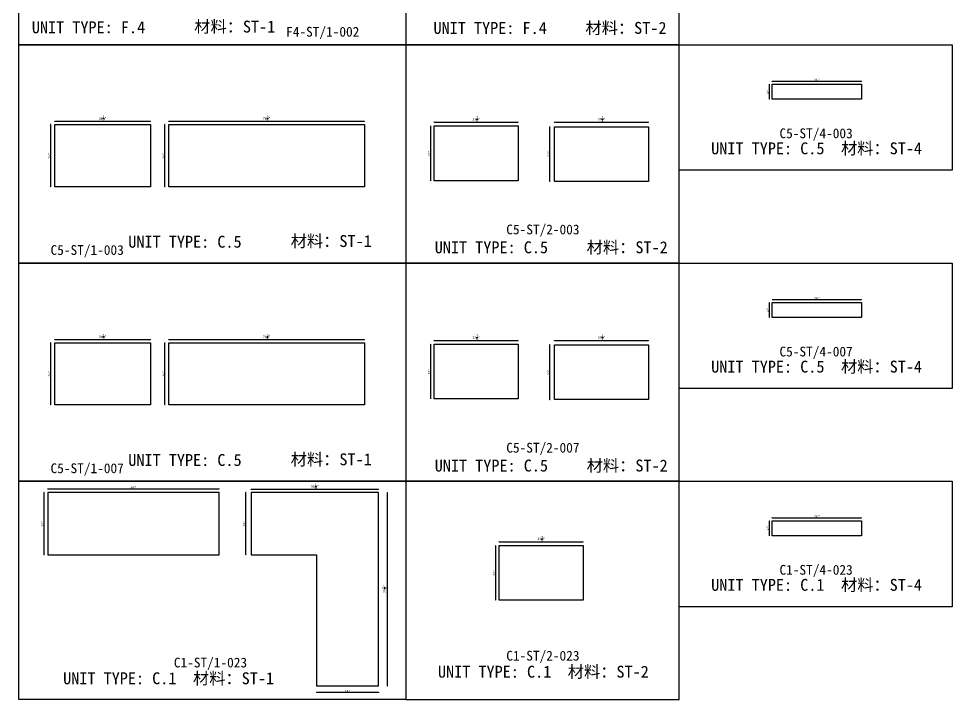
# Model space of a CAD drawing. Header units: millimetres. Extents: x -46966 to 138077, y -48408 to 2116.
# Drawn here: x 79067 to 88608, y -11649 to -4727 of the extents above; entities that cross this region are included whole.
import ezdxf
from ezdxf.enums import TextEntityAlignment as Align

# ---------------------------------------------------------------- set-up
doc = ezdxf.new("R2010")
doc.units = ezdxf.units.MM
doc.layers.add('PART_NUMBER', color=3, linetype='Continuous')
doc.styles.add('样式 1', font='')
doc.styles.get('样式 1').set_extended_font_data('NSimSun')
doc.dimstyles.new('副本 ISO-25', dxfattribs={"dimtxt": 25, "dimasz": 10, "dimexe": 1.5, "dimexo": 0.5, "dimtad": 1, "dimlfac": 0.03937, "dimlunit": 5, "dimtxsty": '样式 1', "dimblk": 'ARCHTICK', "dimcen": 2.5, "dimclrd": 256, "dimclrt": 1, "dimazin": 3, "dimtfac": 1, "dimtmove": 0, "dimatfit": 3, "dimfxlon": 1})

# ---------------------------------------------------------------- blocks, each defined once
blk = doc.blocks.new('_ArchTick')
at = {"color": 0, "linetype": 'ByBlock', "const_width": 0.15}
blk.add_lwpolyline([(-0.5, -0.5), (0.5, 0.5)], dxfattribs=at)
blk = doc.blocks.new('*D1129')
at = {"color": 0, "lineweight": -2, "transparency": 16777216}
for p, q in [((79436.9, -5776.8), (79436.9, -5774.3)), ((80414.8, -5776.8), (80414.8, -5774.3))]:
    blk.add_line(p, q, dxfattribs=at)
at = {"lineweight": -2, "transparency": 16777216}
blk.add_line((79436.9, -5775.8), (80414.8, -5775.8), dxfattribs=at)
at = {"layer": 'Defpoints', "color": 0, "transparency": 16777216}
for p in [(79436.9, -5808.5), (80414.8, -5775.8), (80414.8, -5808.5)]:
    blk.add_point(p, dxfattribs=at)
at = {"lineweight": -2, "transparency": 16777216, "xscale": 10, "yscale": 10, "zscale": 10, "rotation": 180}
blk.add_blockref('_ArchTick', (79436.9, -5775.8), dxfattribs=at)
at = {"lineweight": -2, "transparency": 16777216, "xscale": 10, "yscale": 10, "zscale": 10}
blk.add_blockref('_ArchTick', (80414.8, -5775.8), dxfattribs=at)
at = {"color": 1, "transparency": 16777216, "insert": (79925.9, -5746.8), "char_height": 25, "attachment_point": 5, "style": '样式 1'}
blk.add_mtext('\\A1;38{\\H1x;\\S1/2;}"', dxfattribs=at)
blk = doc.blocks.new('*D1130')
at = {"color": 0, "lineweight": -2, "transparency": 16777216}
for p, q in [((79395, -5808.5), (79392.5, -5808.5)), ((79395, -6443.5), (79392.5, -6443.5))]:
    blk.add_line(p, q, dxfattribs=at)
at = {"lineweight": -2, "transparency": 16777216}
blk.add_line((79394, -5808.5), (79394, -6443.5), dxfattribs=at)
at = {"layer": 'Defpoints', "color": 0, "transparency": 16777216}
for p in [(79436.9, -5808.5), (79394, -6443.5), (79436.9, -6443.5)]:
    blk.add_point(p, dxfattribs=at)
at = {"lineweight": -2, "transparency": 16777216, "xscale": 10, "yscale": 10, "zscale": 10}
for p, rotation in [((79394, -5808.5), 90), ((79394, -6443.5), 270)]:
    blk.add_blockref('_ArchTick', p, dxfattribs=dict(at, rotation=rotation))
at = {"color": 1, "transparency": 16777216, "insert": (79380.8, -6126), "char_height": 25, "attachment_point": 5, "rotation": 90, "style": '样式 1'}
blk.add_mtext('\\A1;25"', dxfattribs=at)
blk = doc.blocks.new('*D1131')
at = {"color": 0, "lineweight": -2, "transparency": 16777216}
for p, q in [((80601.6, -5776.8), (80601.6, -5774.3)), ((82601.8, -5776.8), (82601.8, -5774.3))]:
    blk.add_line(p, q, dxfattribs=at)
at = {"lineweight": -2, "transparency": 16777216}
blk.add_line((80601.6, -5775.8), (82601.8, -5775.8), dxfattribs=at)
at = {"layer": 'Defpoints', "color": 0, "transparency": 16777216}
for p in [(80601.6, -5808.5), (82601.8, -5775.8), (82601.8, -5808.5)]:
    blk.add_point(p, dxfattribs=at)
at = {"lineweight": -2, "transparency": 16777216, "xscale": 10, "yscale": 10, "zscale": 10, "rotation": 180}
blk.add_blockref('_ArchTick', (80601.6, -5775.8), dxfattribs=at)
at = {"lineweight": -2, "transparency": 16777216, "xscale": 10, "yscale": 10, "zscale": 10}
blk.add_blockref('_ArchTick', (82601.8, -5775.8), dxfattribs=at)
at = {"color": 1, "transparency": 16777216, "insert": (81601.7, -5746.7), "char_height": 25, "attachment_point": 5, "style": '样式 1'}
blk.add_mtext('\\A1;78{\\H1x;\\S3/4;}"', dxfattribs=at)
blk = doc.blocks.new('*D1132')
at = {"color": 0, "lineweight": -2, "transparency": 16777216}
for p, q in [((80563.2, -5808.5), (80560.7, -5808.5)), ((80563.2, -6443.5), (80560.7, -6443.5))]:
    blk.add_line(p, q, dxfattribs=at)
at = {"lineweight": -2, "transparency": 16777216}
blk.add_line((80562.2, -6443.5), (80562.2, -5808.5), dxfattribs=at)
at = {"layer": 'Defpoints', "color": 0, "transparency": 16777216}
for p in [(80562.2, -5808.5), (80601.6, -5808.5), (80601.6, -6443.5)]:
    blk.add_point(p, dxfattribs=at)
at = {"lineweight": -2, "transparency": 16777216, "xscale": 10, "yscale": 10, "zscale": 10}
for p, rotation in [((80562.2, -5808.5), 90), ((80562.2, -6443.5), 270)]:
    blk.add_blockref('_ArchTick', p, dxfattribs=dict(at, rotation=rotation))
at = {"color": 1, "transparency": 16777216, "insert": (80549.1, -6126), "char_height": 25, "attachment_point": 5, "rotation": 90, "style": '样式 1'}
blk.add_mtext('\\A1;25"', dxfattribs=at)
blk = doc.blocks.new('*D1133')
at = {"color": 0, "lineweight": -2, "transparency": 16777216}
for p, q in [((83312.1, -5784.8), (83312.1, -5782.3)), ((84172.6, -5784.8), (84172.6, -5782.3))]:
    blk.add_line(p, q, dxfattribs=at)
at = {"lineweight": -2, "transparency": 16777216}
blk.add_line((83312.1, -5783.8), (84172.6, -5783.8), dxfattribs=at)
at = {"layer": 'Defpoints', "color": 0, "transparency": 16777216}
for p in [(84172.6, -5783.8), (83312.1, -5823.3), (84172.6, -5823.3)]:
    blk.add_point(p, dxfattribs=at)
at = {"lineweight": -2, "transparency": 16777216, "xscale": 10, "yscale": 10, "zscale": 10, "rotation": 180}
blk.add_blockref('_ArchTick', (83312.1, -5783.8), dxfattribs=at)
at = {"lineweight": -2, "transparency": 16777216, "xscale": 10, "yscale": 10, "zscale": 10}
blk.add_blockref('_ArchTick', (84172.6, -5783.8), dxfattribs=at)
at = {"color": 1, "transparency": 16777216, "insert": (83742.4, -5754.7), "char_height": 25, "attachment_point": 5, "style": '样式 1'}
blk.add_mtext('\\A1;33{\\H1x;\\S7/8;}"', dxfattribs=at)
blk = doc.blocks.new('*D1134')
at = {"color": 0, "lineweight": -2, "transparency": 16777216}
for p, q in [((83276.5, -5823.3), (83274, -5823.3)), ((83276.5, -6382.1), (83274, -6382.1))]:
    blk.add_line(p, q, dxfattribs=at)
at = {"lineweight": -2, "transparency": 16777216}
blk.add_line((83275.5, -5823.3), (83275.5, -6382.1), dxfattribs=at)
at = {"layer": 'Defpoints', "color": 0, "transparency": 16777216}
for p in [(83312.1, -5823.3), (83275.5, -6382.1), (83312.1, -6382.1)]:
    blk.add_point(p, dxfattribs=at)
at = {"lineweight": -2, "transparency": 16777216, "xscale": 10, "yscale": 10, "zscale": 10}
for p, rotation in [((83275.5, -5823.3), 90), ((83275.5, -6382.1), 270)]:
    blk.add_blockref('_ArchTick', p, dxfattribs=dict(at, rotation=rotation))
at = {"color": 1, "transparency": 16777216, "insert": (83262.4, -6102.7), "char_height": 25, "attachment_point": 5, "rotation": 90, "style": '样式 1'}
blk.add_mtext('\\A1;22"', dxfattribs=at)
blk = doc.blocks.new('*D1135')
at = {"color": 0, "lineweight": -2, "transparency": 16777216}
for p, q in [((84543.9, -5784.8), (84543.9, -5782.3)), ((85502.8, -5784.8), (85502.8, -5782.3))]:
    blk.add_line(p, q, dxfattribs=at)
at = {"lineweight": -2, "transparency": 16777216}
blk.add_line((84543.9, -5783.8), (85502.8, -5783.8), dxfattribs=at)
at = {"layer": 'Defpoints', "color": 0, "transparency": 16777216}
for p in [(85502.8, -5783.8), (84543.9, -5830.7), (85502.8, -5830.7)]:
    blk.add_point(p, dxfattribs=at)
at = {"lineweight": -2, "transparency": 16777216, "xscale": 10, "yscale": 10, "zscale": 10, "rotation": 180}
blk.add_blockref('_ArchTick', (84543.9, -5783.8), dxfattribs=at)
at = {"lineweight": -2, "transparency": 16777216, "xscale": 10, "yscale": 10, "zscale": 10}
blk.add_blockref('_ArchTick', (85502.8, -5783.8), dxfattribs=at)
at = {"color": 1, "transparency": 16777216, "insert": (85023.4, -5754.7), "char_height": 25, "attachment_point": 5, "style": '样式 1'}
blk.add_mtext('\\A1;37{\\H1x;\\S3/4;}"', dxfattribs=at)
blk = doc.blocks.new('*D1136')
at = {"color": 0, "lineweight": -2, "transparency": 16777216}
for p, q in [((84496.8, -5830.7), (84494.3, -5830.7)), ((84496.8, -6389.5), (84494.3, -6389.5))]:
    blk.add_line(p, q, dxfattribs=at)
at = {"lineweight": -2, "transparency": 16777216}
blk.add_line((84495.8, -6389.5), (84495.8, -5830.7), dxfattribs=at)
at = {"layer": 'Defpoints', "color": 0, "transparency": 16777216}
for p in [(84495.8, -5830.7), (84543.9, -5830.7), (84543.9, -6389.5)]:
    blk.add_point(p, dxfattribs=at)
at = {"lineweight": -2, "transparency": 16777216, "xscale": 10, "yscale": 10, "zscale": 10}
for p, rotation in [((84495.8, -5830.7), 90), ((84495.8, -6389.5), 270)]:
    blk.add_blockref('_ArchTick', p, dxfattribs=dict(at, rotation=rotation))
at = {"color": 1, "transparency": 16777216, "insert": (84482.7, -6110.1), "char_height": 25, "attachment_point": 5, "rotation": 90, "style": '样式 1'}
blk.add_mtext('\\A1;22"', dxfattribs=at)
blk = doc.blocks.new('*D1137')
at = {"color": 0, "lineweight": -2, "transparency": 16777216}
for p, q in [((86765.4, -5367.5), (86765.4, -5365)), ((87679.8, -5367.5), (87679.8, -5365))]:
    blk.add_line(p, q, dxfattribs=at)
at = {"lineweight": -2, "transparency": 16777216}
blk.add_line((86765.4, -5366.5), (87679.8, -5366.5), dxfattribs=at)
at = {"layer": 'Defpoints', "color": 0, "transparency": 16777216}
for p in [(86765.4, -5397.3), (87679.8, -5366.5), (87679.8, -5397.3)]:
    blk.add_point(p, dxfattribs=at)
at = {"lineweight": -2, "transparency": 16777216, "xscale": 10, "yscale": 10, "zscale": 10, "rotation": 180}
blk.add_blockref('_ArchTick', (86765.4, -5366.5), dxfattribs=at)
at = {"lineweight": -2, "transparency": 16777216, "xscale": 10, "yscale": 10, "zscale": 10}
blk.add_blockref('_ArchTick', (87679.8, -5366.5), dxfattribs=at)
at = {"color": 1, "transparency": 16777216, "insert": (87222.6, -5353.4), "char_height": 25, "attachment_point": 5, "style": '样式 1'}
blk.add_mtext('\\A1;36"', dxfattribs=at)
blk = doc.blocks.new('*D1561')
at = {"color": 0, "lineweight": -2, "transparency": 16777216}
for p, q in [((86740.6, -5397.3), (86738.1, -5397.3)), ((86740.6, -5549.7), (86738.1, -5549.7))]:
    blk.add_line(p, q, dxfattribs=at)
at = {"lineweight": -2, "transparency": 16777216}
blk.add_line((86739.6, -5549.7), (86739.6, -5397.3), dxfattribs=at)
at = {"layer": 'Defpoints', "color": 0, "transparency": 16777216}
for p in [(86739.6, -5397.3), (86765.4, -5397.3), (86765.4, -5549.7)]:
    blk.add_point(p, dxfattribs=at)
at = {"lineweight": -2, "transparency": 16777216, "xscale": 10, "yscale": 10, "zscale": 10}
for p, rotation in [((86739.6, -5397.3), 90), ((86739.6, -5549.7), 270)]:
    blk.add_blockref('_ArchTick', p, dxfattribs=dict(at, rotation=rotation))
at = {"color": 1, "transparency": 16777216, "insert": (86726.4, -5473.5), "char_height": 25, "attachment_point": 5, "rotation": 90, "style": '样式 1'}
blk.add_mtext('\\A1;6"', dxfattribs=at)
blk = doc.blocks.new('*D1562')
at = {"color": 0, "lineweight": -2, "transparency": 16777216}
for p, q in [((79436.9, -8006.4), (79436.9, -8003.9)), ((80414.8, -8006.4), (80414.8, -8003.9))]:
    blk.add_line(p, q, dxfattribs=at)
at = {"lineweight": -2, "transparency": 16777216}
blk.add_line((79436.9, -8005.4), (80414.8, -8005.4), dxfattribs=at)
at = {"layer": 'Defpoints', "color": 0, "transparency": 16777216}
for p in [(80414.8, -8005.4), (79436.9, -8038), (80414.8, -8038)]:
    blk.add_point(p, dxfattribs=at)
at = {"lineweight": -2, "transparency": 16777216, "xscale": 10, "yscale": 10, "zscale": 10, "rotation": 180}
blk.add_blockref('_ArchTick', (79436.9, -8005.4), dxfattribs=at)
at = {"lineweight": -2, "transparency": 16777216, "xscale": 10, "yscale": 10, "zscale": 10}
blk.add_blockref('_ArchTick', (80414.8, -8005.4), dxfattribs=at)
at = {"color": 1, "transparency": 16777216, "insert": (79925.9, -7976.3), "char_height": 25, "attachment_point": 5, "style": '样式 1'}
blk.add_mtext('\\A1;38{\\H1x;\\S1/2;}"', dxfattribs=at)
blk = doc.blocks.new('*D1563')
at = {"color": 0, "lineweight": -2, "transparency": 16777216}
for p, q in [((79395, -8038), (79392.5, -8038)), ((79395, -8673), (79392.5, -8673))]:
    blk.add_line(p, q, dxfattribs=at)
at = {"lineweight": -2, "transparency": 16777216}
blk.add_line((79394, -8038), (79394, -8673), dxfattribs=at)
at = {"layer": 'Defpoints', "color": 0, "transparency": 16777216}
for p in [(79436.9, -8038), (79394, -8673), (79436.9, -8673)]:
    blk.add_point(p, dxfattribs=at)
at = {"lineweight": -2, "transparency": 16777216, "xscale": 10, "yscale": 10, "zscale": 10}
for p, rotation in [((79394, -8038), 90), ((79394, -8673), 270)]:
    blk.add_blockref('_ArchTick', p, dxfattribs=dict(at, rotation=rotation))
at = {"color": 1, "transparency": 16777216, "insert": (79380.8, -8355.5), "char_height": 25, "attachment_point": 5, "rotation": 90, "style": '样式 1'}
blk.add_mtext('\\A1;25"', dxfattribs=at)
blk = doc.blocks.new('*D1564')
at = {"color": 0, "lineweight": -2, "transparency": 16777216}
for p, q in [((80601.6, -8006.4), (80601.6, -8003.9)), ((82601.8, -8006.4), (82601.8, -8003.9))]:
    blk.add_line(p, q, dxfattribs=at)
at = {"lineweight": -2, "transparency": 16777216}
blk.add_line((80601.6, -8005.4), (82601.8, -8005.4), dxfattribs=at)
at = {"layer": 'Defpoints', "color": 0, "transparency": 16777216}
for p in [(82601.8, -8005.4), (80601.6, -8038), (82601.8, -8038)]:
    blk.add_point(p, dxfattribs=at)
at = {"lineweight": -2, "transparency": 16777216, "xscale": 10, "yscale": 10, "zscale": 10, "rotation": 180}
blk.add_blockref('_ArchTick', (80601.6, -8005.4), dxfattribs=at)
at = {"lineweight": -2, "transparency": 16777216, "xscale": 10, "yscale": 10, "zscale": 10}
blk.add_blockref('_ArchTick', (82601.8, -8005.4), dxfattribs=at)
at = {"color": 1, "transparency": 16777216, "insert": (81601.7, -7976.3), "char_height": 25, "attachment_point": 5, "style": '样式 1'}
blk.add_mtext('\\A1;78{\\H1x;\\S3/4;}"', dxfattribs=at)
blk = doc.blocks.new('*D1565')
at = {"color": 0, "lineweight": -2, "transparency": 16777216}
for p, q in [((80563.2, -8038), (80560.7, -8038)), ((80563.2, -8673), (80560.7, -8673))]:
    blk.add_line(p, q, dxfattribs=at)
at = {"lineweight": -2, "transparency": 16777216}
blk.add_line((80562.2, -8673), (80562.2, -8038), dxfattribs=at)
at = {"layer": 'Defpoints', "color": 0, "transparency": 16777216}
for p in [(80562.2, -8038), (80601.6, -8038), (80601.6, -8673)]:
    blk.add_point(p, dxfattribs=at)
at = {"lineweight": -2, "transparency": 16777216, "xscale": 10, "yscale": 10, "zscale": 10}
for p, rotation in [((80562.2, -8038), 90), ((80562.2, -8673), 270)]:
    blk.add_blockref('_ArchTick', p, dxfattribs=dict(at, rotation=rotation))
at = {"color": 1, "transparency": 16777216, "insert": (80549.1, -8355.5), "char_height": 25, "attachment_point": 5, "rotation": 90, "style": '样式 1'}
blk.add_mtext('\\A1;25"', dxfattribs=at)
blk = doc.blocks.new('*D1566')
at = {"color": 0, "lineweight": -2, "transparency": 16777216}
for p, q in [((83312.1, -8014.4), (83312.1, -8011.9)), ((84172.6, -8014.4), (84172.6, -8011.9))]:
    blk.add_line(p, q, dxfattribs=at)
at = {"lineweight": -2, "transparency": 16777216}
blk.add_line((83312.1, -8013.4), (84172.6, -8013.4), dxfattribs=at)
at = {"layer": 'Defpoints', "color": 0, "transparency": 16777216}
for p in [(84172.6, -8013.4), (83312.1, -8052.8), (84172.6, -8052.8)]:
    blk.add_point(p, dxfattribs=at)
at = {"lineweight": -2, "transparency": 16777216, "xscale": 10, "yscale": 10, "zscale": 10, "rotation": 180}
blk.add_blockref('_ArchTick', (83312.1, -8013.4), dxfattribs=at)
at = {"lineweight": -2, "transparency": 16777216, "xscale": 10, "yscale": 10, "zscale": 10}
blk.add_blockref('_ArchTick', (84172.6, -8013.4), dxfattribs=at)
at = {"color": 1, "transparency": 16777216, "insert": (83742.4, -7984.3), "char_height": 25, "attachment_point": 5, "style": '样式 1'}
blk.add_mtext('\\A1;33{\\H1x;\\S7/8;}"', dxfattribs=at)
blk = doc.blocks.new('*D1567')
at = {"color": 0, "lineweight": -2, "transparency": 16777216}
for p, q in [((83276.5, -8052.8), (83274, -8052.8)), ((83276.5, -8611.6), (83274, -8611.6))]:
    blk.add_line(p, q, dxfattribs=at)
at = {"lineweight": -2, "transparency": 16777216}
blk.add_line((83275.5, -8052.8), (83275.5, -8611.6), dxfattribs=at)
at = {"layer": 'Defpoints', "color": 0, "transparency": 16777216}
for p in [(83312.1, -8052.8), (83275.5, -8611.6), (83312.1, -8611.6)]:
    blk.add_point(p, dxfattribs=at)
at = {"lineweight": -2, "transparency": 16777216, "xscale": 10, "yscale": 10, "zscale": 10}
for p, rotation in [((83275.5, -8052.8), 90), ((83275.5, -8611.6), 270)]:
    blk.add_blockref('_ArchTick', p, dxfattribs=dict(at, rotation=rotation))
at = {"color": 1, "transparency": 16777216, "insert": (83262.4, -8332.2), "char_height": 25, "attachment_point": 5, "rotation": 90, "style": '样式 1'}
blk.add_mtext('\\A1;22"', dxfattribs=at)
blk = doc.blocks.new('*D1568')
at = {"color": 0, "lineweight": -2, "transparency": 16777216}
for p, q in [((84543.9, -8014.4), (84543.9, -8011.9)), ((85502.8, -8014.4), (85502.8, -8011.9))]:
    blk.add_line(p, q, dxfattribs=at)
at = {"lineweight": -2, "transparency": 16777216}
blk.add_line((84543.9, -8013.4), (85502.8, -8013.4), dxfattribs=at)
at = {"layer": 'Defpoints', "color": 0, "transparency": 16777216}
for p in [(85502.8, -8013.4), (84543.9, -8060.3), (85502.8, -8060.3)]:
    blk.add_point(p, dxfattribs=at)
at = {"lineweight": -2, "transparency": 16777216, "xscale": 10, "yscale": 10, "zscale": 10, "rotation": 180}
blk.add_blockref('_ArchTick', (84543.9, -8013.4), dxfattribs=at)
at = {"lineweight": -2, "transparency": 16777216, "xscale": 10, "yscale": 10, "zscale": 10}
blk.add_blockref('_ArchTick', (85502.8, -8013.4), dxfattribs=at)
at = {"color": 1, "transparency": 16777216, "insert": (85023.4, -7984.3), "char_height": 25, "attachment_point": 5, "style": '样式 1'}
blk.add_mtext('\\A1;37{\\H1x;\\S3/4;}"', dxfattribs=at)
blk = doc.blocks.new('*D1569')
at = {"color": 0, "lineweight": -2, "transparency": 16777216}
for p, q in [((84496.8, -8060.3), (84494.3, -8060.3)), ((84496.8, -8619.1), (84494.3, -8619.1))]:
    blk.add_line(p, q, dxfattribs=at)
at = {"lineweight": -2, "transparency": 16777216}
blk.add_line((84495.8, -8619.1), (84495.8, -8060.3), dxfattribs=at)
at = {"layer": 'Defpoints', "color": 0, "transparency": 16777216}
for p in [(84495.8, -8060.3), (84543.9, -8060.3), (84543.9, -8619.1)]:
    blk.add_point(p, dxfattribs=at)
at = {"lineweight": -2, "transparency": 16777216, "xscale": 10, "yscale": 10, "zscale": 10}
for p, rotation in [((84495.8, -8060.3), 90), ((84495.8, -8619.1), 270)]:
    blk.add_blockref('_ArchTick', p, dxfattribs=dict(at, rotation=rotation))
at = {"color": 1, "transparency": 16777216, "insert": (84482.7, -8339.7), "char_height": 25, "attachment_point": 5, "rotation": 90, "style": '样式 1'}
blk.add_mtext('\\A1;22"', dxfattribs=at)
blk = doc.blocks.new('*D1570')
at = {"color": 0, "lineweight": -2, "transparency": 16777216}
for p, q in [((86765.4, -7597), (86765.4, -7594.5)), ((87679.8, -7597), (87679.8, -7594.5))]:
    blk.add_line(p, q, dxfattribs=at)
at = {"lineweight": -2, "transparency": 16777216}
blk.add_line((86765.4, -7596), (87679.8, -7596), dxfattribs=at)
at = {"layer": 'Defpoints', "color": 0, "transparency": 16777216}
for p in [(86765.4, -7626.9), (87679.8, -7596), (87679.8, -7626.9)]:
    blk.add_point(p, dxfattribs=at)
at = {"lineweight": -2, "transparency": 16777216, "xscale": 10, "yscale": 10, "zscale": 10, "rotation": 180}
blk.add_blockref('_ArchTick', (86765.4, -7596), dxfattribs=at)
at = {"lineweight": -2, "transparency": 16777216, "xscale": 10, "yscale": 10, "zscale": 10}
blk.add_blockref('_ArchTick', (87679.8, -7596), dxfattribs=at)
at = {"color": 1, "transparency": 16777216, "insert": (87222.6, -7582.9), "char_height": 25, "attachment_point": 5, "style": '样式 1'}
blk.add_mtext('\\A1;36"', dxfattribs=at)
blk = doc.blocks.new('*D1571')
at = {"color": 0, "lineweight": -2, "transparency": 16777216}
for p, q in [((86740.6, -7626.9), (86738.1, -7626.9)), ((86740.6, -7779.3), (86738.1, -7779.3))]:
    blk.add_line(p, q, dxfattribs=at)
at = {"lineweight": -2, "transparency": 16777216}
blk.add_line((86739.6, -7779.3), (86739.6, -7626.9), dxfattribs=at)
at = {"layer": 'Defpoints', "color": 0, "transparency": 16777216}
for p in [(86739.6, -7626.9), (86765.4, -7626.9), (86765.4, -7779.3)]:
    blk.add_point(p, dxfattribs=at)
at = {"lineweight": -2, "transparency": 16777216, "xscale": 10, "yscale": 10, "zscale": 10}
for p, rotation in [((86739.6, -7626.9), 90), ((86739.6, -7779.3), 270)]:
    blk.add_blockref('_ArchTick', p, dxfattribs=dict(at, rotation=rotation))
at = {"color": 1, "transparency": 16777216, "insert": (86726.4, -7703.1), "char_height": 25, "attachment_point": 5, "rotation": 90, "style": '样式 1'}
blk.add_mtext('\\A1;6"', dxfattribs=at)
blk = doc.blocks.new('*D1572')
at = {"color": 0, "lineweight": -2, "transparency": 16777216}
for p, q in [((79328.1, -9567.6), (79325.6, -9567.6)), ((79328.1, -10202.6), (79325.6, -10202.6))]:
    blk.add_line(p, q, dxfattribs=at)
at = {"lineweight": -2, "transparency": 16777216}
blk.add_line((79327.1, -10202.6), (79327.1, -9567.6), dxfattribs=at)
at = {"layer": 'Defpoints', "color": 0, "transparency": 16777216}
for p in [(79327.1, -9567.6), (79364.1, -9567.6), (79364.1, -10202.6)]:
    blk.add_point(p, dxfattribs=at)
at = {"lineweight": -2, "transparency": 16777216, "xscale": 10, "yscale": 10, "zscale": 10}
for p, rotation in [((79327.1, -9567.6), 90), ((79327.1, -10202.6), 270)]:
    blk.add_blockref('_ArchTick', p, dxfattribs=dict(at, rotation=rotation))
at = {"color": 1, "transparency": 16777216, "insert": (79314, -9885.1), "char_height": 25, "attachment_point": 5, "rotation": 90, "style": '样式 1'}
blk.add_mtext('\\A1;25"', dxfattribs=at)
blk = doc.blocks.new('*D1573')
at = {"color": 0, "lineweight": -2, "transparency": 16777216}
for p, q in [((79364.1, -9532.3), (79364.1, -9529.8)), ((81116.7, -9532.3), (81116.7, -9529.8))]:
    blk.add_line(p, q, dxfattribs=at)
at = {"lineweight": -2, "transparency": 16777216}
blk.add_line((79364.1, -9531.3), (81116.7, -9531.3), dxfattribs=at)
at = {"layer": 'Defpoints', "color": 0, "transparency": 16777216}
for p in [(81116.7, -9531.3), (79364.1, -9567.6), (81116.7, -9567.6)]:
    blk.add_point(p, dxfattribs=at)
at = {"lineweight": -2, "transparency": 16777216, "xscale": 10, "yscale": 10, "zscale": 10, "rotation": 180}
blk.add_blockref('_ArchTick', (79364.1, -9531.3), dxfattribs=at)
at = {"lineweight": -2, "transparency": 16777216, "xscale": 10, "yscale": 10, "zscale": 10}
blk.add_blockref('_ArchTick', (81116.7, -9531.3), dxfattribs=at)
at = {"color": 1, "transparency": 16777216, "insert": (80240.4, -9518.2), "char_height": 25, "attachment_point": 5, "style": '样式 1'}
blk.add_mtext('\\A1;69"', dxfattribs=at)
blk = doc.blocks.new('*D1574')
at = {"color": 0, "lineweight": -2, "transparency": 16777216}
for p, q in [((81443, -9535.5), (81443, -9533)), ((82744.7, -9535.5), (82744.7, -9533))]:
    blk.add_line(p, q, dxfattribs=at)
at = {"lineweight": -2, "transparency": 16777216}
blk.add_line((81443, -9534.5), (82744.7, -9534.5), dxfattribs=at)
at = {"layer": 'Defpoints', "color": 0, "transparency": 16777216}
for p in [(82744.7, -9534.5), (81443, -9567.6), (82744.7, -9567.6)]:
    blk.add_point(p, dxfattribs=at)
at = {"lineweight": -2, "transparency": 16777216, "xscale": 10, "yscale": 10, "zscale": 10, "rotation": 180}
blk.add_blockref('_ArchTick', (81443, -9534.5), dxfattribs=at)
at = {"lineweight": -2, "transparency": 16777216, "xscale": 10, "yscale": 10, "zscale": 10}
blk.add_blockref('_ArchTick', (82744.7, -9534.5), dxfattribs=at)
at = {"color": 1, "transparency": 16777216, "insert": (82093.8, -9505.5), "char_height": 25, "attachment_point": 5, "style": '样式 1'}
blk.add_mtext('\\A1;51{\\H1x;\\S1/4;}"', dxfattribs=at)
blk = doc.blocks.new('*D1575')
at = {"color": 0, "lineweight": -2, "transparency": 16777216}
for p, q in [((81390.5, -9567.6), (81388, -9567.6)), ((81390.5, -10202.6), (81388, -10202.6))]:
    blk.add_line(p, q, dxfattribs=at)
at = {"lineweight": -2, "transparency": 16777216}
blk.add_line((81389.5, -10202.6), (81389.5, -9567.6), dxfattribs=at)
at = {"layer": 'Defpoints', "color": 0, "transparency": 16777216}
for p in [(81389.5, -9567.6), (81443, -9567.6), (81443, -10202.6)]:
    blk.add_point(p, dxfattribs=at)
at = {"lineweight": -2, "transparency": 16777216, "xscale": 10, "yscale": 10, "zscale": 10}
for p, rotation in [((81389.5, -9567.6), 90), ((81389.5, -10202.6), 270)]:
    blk.add_blockref('_ArchTick', p, dxfattribs=dict(at, rotation=rotation))
at = {"color": 1, "transparency": 16777216, "insert": (81376.4, -9885.1), "char_height": 25, "attachment_point": 5, "rotation": 90, "style": '样式 1'}
blk.add_mtext('\\A1;25"', dxfattribs=at)
blk = doc.blocks.new('*D1576')
at = {"color": 0, "lineweight": -2, "transparency": 16777216}
for p, q in [((82109.7, -11609.9), (82109.7, -11612.4)), ((82744.7, -11609.9), (82744.7, -11612.4))]:
    blk.add_line(p, q, dxfattribs=at)
at = {"lineweight": -2, "transparency": 16777216}
blk.add_line((82744.7, -11610.9), (82109.7, -11610.9), dxfattribs=at)
at = {"layer": 'Defpoints', "color": 0, "transparency": 16777216}
for p in [(82109.7, -11542.5), (82744.7, -11542.5), (82109.7, -11610.9)]:
    blk.add_point(p, dxfattribs=at)
at = {"lineweight": -2, "transparency": 16777216, "xscale": 10, "yscale": 10, "zscale": 10, "rotation": 180}
blk.add_blockref('_ArchTick', (82109.7, -11610.9), dxfattribs=at)
at = {"lineweight": -2, "transparency": 16777216, "xscale": 10, "yscale": 10, "zscale": 10}
blk.add_blockref('_ArchTick', (82744.7, -11610.9), dxfattribs=at)
at = {"color": 1, "transparency": 16777216, "insert": (82427.2, -11597.8), "char_height": 25, "attachment_point": 5, "style": '样式 1'}
blk.add_mtext('\\A1;25"', dxfattribs=at)
blk = doc.blocks.new('*D1577')
at = {"color": 0, "lineweight": -2, "transparency": 16777216}
for p, q in [((82836.9, -9567.6), (82839.4, -9567.6)), ((82836.9, -11542.5), (82839.4, -11542.5))]:
    blk.add_line(p, q, dxfattribs=at)
at = {"lineweight": -2, "transparency": 16777216}
blk.add_line((82837.9, -11542.5), (82837.9, -9567.6), dxfattribs=at)
at = {"layer": 'Defpoints', "color": 0, "transparency": 16777216}
for p in [(82744.7, -9567.6), (82837.9, -9567.6), (82744.7, -11542.5)]:
    blk.add_point(p, dxfattribs=at)
at = {"lineweight": -2, "transparency": 16777216, "xscale": 10, "yscale": 10, "zscale": 10}
for p, rotation in [((82837.9, -9567.6), 90), ((82837.9, -11542.5), 270)]:
    blk.add_blockref('_ArchTick', p, dxfattribs=dict(at, rotation=rotation))
at = {"color": 1, "transparency": 16777216, "insert": (82808.8, -10555.1), "char_height": 25, "attachment_point": 5, "rotation": 90, "style": '样式 1'}
blk.add_mtext('\\A1;77{\\H1x;\\S3/4;}"', dxfattribs=at)
blk = doc.blocks.new('*D1578')
at = {"color": 0, "lineweight": -2, "transparency": 16777216}
for p, q in [((83976.6, -10070.8), (83976.6, -10068.3)), ((84837, -10070.8), (84837, -10068.3))]:
    blk.add_line(p, q, dxfattribs=at)
at = {"lineweight": -2, "transparency": 16777216}
blk.add_line((83976.6, -10069.8), (84837, -10069.8), dxfattribs=at)
at = {"layer": 'Defpoints', "color": 0, "transparency": 16777216}
for p in [(83976.6, -10109.2), (84837, -10069.8), (84837, -10109.2)]:
    blk.add_point(p, dxfattribs=at)
at = {"lineweight": -2, "transparency": 16777216, "xscale": 10, "yscale": 10, "zscale": 10, "rotation": 180}
blk.add_blockref('_ArchTick', (83976.6, -10069.8), dxfattribs=at)
at = {"lineweight": -2, "transparency": 16777216, "xscale": 10, "yscale": 10, "zscale": 10}
blk.add_blockref('_ArchTick', (84837, -10069.8), dxfattribs=at)
at = {"color": 1, "transparency": 16777216, "insert": (84406.8, -10040.7), "char_height": 25, "attachment_point": 5, "style": '样式 1'}
blk.add_mtext('\\A1;33{\\H1x;\\S7/8;}"', dxfattribs=at)
blk = doc.blocks.new('*D1579')
at = {"color": 0, "lineweight": -2, "transparency": 16777216}
for p, q in [((83941, -10109.2), (83938.5, -10109.2)), ((83941, -10668), (83938.5, -10668))]:
    blk.add_line(p, q, dxfattribs=at)
at = {"lineweight": -2, "transparency": 16777216}
blk.add_line((83940, -10109.2), (83940, -10668), dxfattribs=at)
at = {"layer": 'Defpoints', "color": 0, "transparency": 16777216}
for p in [(83976.6, -10109.2), (83940, -10668), (83976.6, -10668)]:
    blk.add_point(p, dxfattribs=at)
at = {"lineweight": -2, "transparency": 16777216, "xscale": 10, "yscale": 10, "zscale": 10}
for p, rotation in [((83940, -10109.2), 90), ((83940, -10668), 270)]:
    blk.add_blockref('_ArchTick', p, dxfattribs=dict(at, rotation=rotation))
at = {"color": 1, "transparency": 16777216, "insert": (83926.8, -10388.6), "char_height": 25, "attachment_point": 5, "rotation": 90, "style": '样式 1'}
blk.add_mtext('\\A1;22"', dxfattribs=at)
blk = doc.blocks.new('*D1580')
at = {"color": 0, "lineweight": -2, "transparency": 16777216}
for p, q in [((86765.4, -9826.6), (86765.4, -9824.1)), ((87679.8, -9826.6), (87679.8, -9824.1))]:
    blk.add_line(p, q, dxfattribs=at)
at = {"lineweight": -2, "transparency": 16777216}
blk.add_line((86765.4, -9825.6), (87679.8, -9825.6), dxfattribs=at)
at = {"layer": 'Defpoints', "color": 0, "transparency": 16777216}
for p in [(87679.8, -9825.6), (86765.4, -9856.4), (87679.8, -9856.4)]:
    blk.add_point(p, dxfattribs=at)
at = {"lineweight": -2, "transparency": 16777216, "xscale": 10, "yscale": 10, "zscale": 10, "rotation": 180}
blk.add_blockref('_ArchTick', (86765.4, -9825.6), dxfattribs=at)
at = {"lineweight": -2, "transparency": 16777216, "xscale": 10, "yscale": 10, "zscale": 10}
blk.add_blockref('_ArchTick', (87679.8, -9825.6), dxfattribs=at)
at = {"color": 1, "transparency": 16777216, "insert": (87222.6, -9812.5), "char_height": 25, "attachment_point": 5, "style": '样式 1'}
blk.add_mtext('\\A1;36"', dxfattribs=at)
blk = doc.blocks.new('*D1581')
at = {"color": 0, "lineweight": -2, "transparency": 16777216}
for p, q in [((86740.6, -9856.4), (86738.1, -9856.4)), ((86740.6, -10008.8), (86738.1, -10008.8))]:
    blk.add_line(p, q, dxfattribs=at)
at = {"lineweight": -2, "transparency": 16777216}
blk.add_line((86739.6, -10008.8), (86739.6, -9856.4), dxfattribs=at)
at = {"layer": 'Defpoints', "color": 0, "transparency": 16777216}
for p in [(86739.6, -9856.4), (86765.4, -9856.4), (86765.4, -10008.8)]:
    blk.add_point(p, dxfattribs=at)
at = {"lineweight": -2, "transparency": 16777216, "xscale": 10, "yscale": 10, "zscale": 10}
for p, rotation in [((86739.6, -9856.4), 90), ((86739.6, -10008.8), 270)]:
    blk.add_blockref('_ArchTick', p, dxfattribs=dict(at, rotation=rotation))
at = {"color": 1, "transparency": 16777216, "insert": (86726.4, -9932.6), "char_height": 25, "attachment_point": 5, "rotation": 90, "style": '样式 1'}
blk.add_mtext('\\A1;6"', dxfattribs=at)

msp = doc.modelspace()

# ---------------------------------------------------------------- linework, layer by layer
at = {"color": 1}
for points in [[(79067.324, -2473.161), (83024.205, -2473.161), (83024.205, -4993.579), (79067.324, -4993.579)], [(83024.205, -4993.579), (85816.08, -4993.579), (85816.08, -2473.161), (83024.205, -2473.161)], [(79067.324, -4993.579), (83024.205, -4993.579), (83024.205, -7223.146), (79067.324, -7223.146)], [(83024.205, -7223.146), (85816.08, -7223.146), (85816.08, -4993.579), (83024.205, -4993.579)], [(85816.08, -4993.579), (88607.954, -4993.579), (88607.954, -6275.977), (85816.08, -6275.977)], [(79067.324, -7223.146), (83024.205, -7223.146), (83024.205, -9452.714), (79067.324, -9452.714)], [(83024.205, -9452.714), (85816.08, -9452.714), (85816.08, -7223.146), (83024.205, -7223.146)], [(85816.08, -7223.146), (88607.954, -7223.146), (88607.954, -8505.544), (85816.08, -8505.544)], [(79067.324, -9452.714), (83024.205, -9452.714), (83024.205, -11682.281), (79067.324, -11682.281)], [(83024.205, -11682.281), (85816.08, -11682.281), (85816.08, -9452.714), (83024.205, -9452.714)], [(85816.08, -9452.714), (88607.954, -9452.714), (88607.954, -10735.111), (85816.08, -10735.111)]]:
    msp.add_lwpolyline(points, close=True, dxfattribs=at)
for points in [[(86765.399, -5397.316), (87679.799, -5397.316), (87679.799, -5549.716), (86765.399, -5549.716)], [(79436.923, -5808.466), (80414.823, -5808.466), (80414.823, -6443.466), (79436.923, -6443.466)], [(80601.577, -5808.466), (82601.827, -5808.466), (82601.827, -6443.466), (80601.577, -6443.466)], [(83312.143, -5823.256), (84172.568, -5823.256), (84172.568, -6382.056), (83312.143, -6382.056)], [(84543.93, -5830.686), (85502.78, -5830.686), (85502.78, -6389.486), (84543.93, -6389.486)], [(86765.399, -7626.883), (87679.799, -7626.883), (87679.799, -7779.283), (86765.399, -7779.283)], [(79436.923, -8038.033), (80414.823, -8038.033), (80414.823, -8673.033), (79436.923, -8673.033)], [(80601.577, -8038.033), (82601.827, -8038.033), (82601.827, -8673.033), (80601.577, -8673.033)], [(83312.143, -8052.823), (84172.568, -8052.823), (84172.568, -8611.623), (83312.143, -8611.623)], [(84543.93, -8060.253), (85502.78, -8060.253), (85502.78, -8619.053), (84543.93, -8619.053)], [(79364.075, -10202.64), (81116.675, -10202.64), (81116.675, -9567.64), (79364.075, -9567.64)], [(82744.72, -9567.64), (81442.97, -9567.64), (81442.97, -10202.64), (82109.72, -10202.64), (82109.72, -11542.49), (82744.72, -11542.49)], [(86765.399, -9856.45), (87679.799, -9856.45), (87679.799, -10008.85), (86765.399, -10008.85)], [(83976.604, -10109.182), (84837.029, -10109.182), (84837.029, -10667.982), (83976.604, -10667.982)]]:
    msp.add_lwpolyline(points, close=True)

# ---------------------------------------------------------------- texts
at = {"style": '样式 1'}
for s, p in [('UNIT TYPE: F.4', (79201.781, -4875.445)), ('材料：ST-1', (80861.068, -4868.79)), ('UNIT TYPE: F.4', (83306.192, -4882.222)), ('材料：ST-2', (84858.916, -4882.222)), ('UNIT TYPE: C.5', (86143.707, -6112.473)), ('材料：ST-4', (87469.988, -6112.473)), ('UNIT TYPE: C.5', (80187.758, -7066.604)), ('材料：ST-1', (81847.044, -7059.949)), ('UNIT TYPE: C.5', (83318.532, -7123.278)), ('材料：ST-2', (84871.257, -7123.278)), ('材料：ST-4', (87469.988, -8342.04)), ('UNIT TYPE: C.5', (86143.707, -8342.04)), ('材料：ST-1', (81847.044, -9289.516)), ('UNIT TYPE: C.5', (80187.758, -9296.171)), ('UNIT TYPE: C.5', (83318.532, -9352.845)), ('材料：ST-2', (84871.257, -9352.845)), ('UNIT TYPE: C.1', (86143.707, -10571.607)), ('材料：ST-4', (87469.988, -10571.607)), ('UNIT TYPE: C.1', (83351.833, -11458.785)), ('材料：ST-2', (84678.114, -11458.785)), ('UNIT TYPE: C.1', (79521.747, -11525.739)), ('材料：ST-1', (80848.028, -11525.739))]:
    msp.add_text(s, height=121.5865, dxfattribs=at).set_placement(p)
at = {"layer": 'PART_NUMBER', "color": 3, "style": '样式 1'}
for s, p in [('F4-ST/1-002', (82174.411, -4860.748)), ('C5-ST/4-003', (87215.943, -5898.146)), ('C5-ST/2-003', (84424.069, -6880.315)), ('C5-ST/1-003', (79767.187, -7090.315)), ('C5-ST/4-007', (87215.943, -8127.713)), ('C5-ST/2-007', (84424.069, -9109.883)), ('C5-ST/1-007', (79767.187, -9319.883)), ('C1-ST/4-023', (87215.943, -10357.28)), ('C1-ST/1-023', (81027.187, -11304.45)), ('C1-ST/2-023', (84424.069, -11234.45))]:
    msp.add_text(s, height=100, dxfattribs=at).set_placement(p, align=Align.MIDDLE_CENTER)

# ---------------------------------------------------------------- dimensions: what is measured, and where the dimension line sits
for base, p1, p2, picture, middle in [((87679.799, -5366.48), (86765.399, -5397.316), (87679.799, -5397.316), '*D1137', (87222.599, -5353.355)), ((80414.823, -5775.791), (79436.923, -5808.466), (80414.823, -5808.466), '*D1129', (79925.873, -5746.768)), ((82601.827, -5775.791), (80601.577, -5808.466), (82601.827, -5808.466), '*D1131', (81601.702, -5746.698)), ((84172.568, -5783.829), (83312.143, -5823.256), (84172.568, -5823.256), '*D1133', (83742.355, -5754.736)), ((85502.78, -5783.829), (84543.93, -5830.686), (85502.78, -5830.686), '*D1135', (85023.355, -5754.736)), ((87679.799, -7596.047), (86765.399, -7626.883), (87679.799, -7626.883), '*D1570', (87222.599, -7582.922)), ((80414.823, -8005.359), (79436.923, -8038.033), (80414.823, -8038.033), '*D1562', (79925.873, -7976.335)), ((82601.827, -8005.359), (80601.577, -8038.033), (82601.827, -8038.033), '*D1564', (81601.702, -7976.265)), ((84172.568, -8013.396), (83312.143, -8052.823), (84172.568, -8052.823), '*D1566', (83742.355, -7984.303)), ((85502.78, -8013.396), (84543.93, -8060.253), (85502.78, -8060.253), '*D1568', (85023.355, -7984.303)), ((81116.675, -9531.31), (79364.075, -9567.64), (81116.675, -9567.64), '*D1573', (80240.375, -9518.185)), ((82744.72, -9534.507), (81442.97, -9567.64), (82744.72, -9567.64), '*D1574', (82093.845, -9505.484)), ((87679.799, -9825.614), (86765.399, -9856.45), (87679.799, -9856.45), '*D1580', (87222.599, -9812.489)), ((84837.029, -10069.755), (83976.604, -10109.182), (84837.029, -10109.182), '*D1578', (84406.816, -10040.662)), ((82109.72, -11610.906), (82744.72, -11542.49), (82109.72, -11542.49), '*D1576', (82427.22, -11597.781))]:
    dim = msp.add_linear_dim(base=base, p1=p1, p2=p2, dimstyle='副本 ISO-25')
    dim.commit()
    dim.dimension.update_dxf_attribs({"geometry": picture, "text_midpoint": middle})
for base, p1, p2, picture, middle in [((86739.564, -5397.316), (86765.399, -5549.716), (86765.399, -5397.316), '*D1561', (86726.439, -5473.516)), ((79393.969, -6443.466), (79436.923, -5808.466), (79436.923, -6443.466), '*D1130', (79380.844, -6125.966)), ((80562.221, -5808.466), (80601.577, -6443.466), (80601.577, -5808.466), '*D1132', (80549.096, -6125.966)), ((83275.496, -6382.056), (83312.143, -5823.256), (83312.143, -6382.056), '*D1134', (83262.371, -6102.656)), ((84495.821, -5830.686), (84543.93, -6389.486), (84543.93, -5830.686), '*D1136', (84482.696, -6110.086)), ((86739.564, -7626.883), (86765.399, -7779.283), (86765.399, -7626.883), '*D1571', (86726.439, -7703.083)), ((79393.969, -8673.033), (79436.923, -8038.033), (79436.923, -8673.033), '*D1563', (79380.844, -8355.533)), ((80562.221, -8038.033), (80601.577, -8673.033), (80601.577, -8038.033), '*D1565', (80549.096, -8355.533)), ((83275.496, -8611.623), (83312.143, -8052.823), (83312.143, -8611.623), '*D1567', (83262.371, -8332.223)), ((84495.821, -8060.253), (84543.93, -8619.053), (84543.93, -8060.253), '*D1569', (84482.696, -8339.653)), ((79327.135, -9567.64), (79364.075, -10202.64), (79364.075, -9567.64), '*D1572', (79314.01, -9885.14)), ((81389.525, -9567.64), (81442.97, -10202.64), (81442.97, -9567.64), '*D1575', (81376.4, -9885.14)), ((82837.942, -9567.64), (82744.72, -11542.49), (82744.72, -9567.64), '*D1577', (82808.849, -10555.065)), ((86739.564, -9856.45), (86765.399, -10008.85), (86765.399, -9856.45), '*D1581', (86726.439, -9932.65)), ((83939.958, -10667.982), (83976.604, -10109.182), (83976.604, -10667.982), '*D1579', (83926.833, -10388.582))]:
    dim = msp.add_linear_dim(base=base, p1=p1, p2=p2, angle=90, dimstyle='副本 ISO-25')
    dim.commit()
    dim.dimension.update_dxf_attribs({"geometry": picture, "text_midpoint": middle})

doc.saveas('drawing.dxf')
